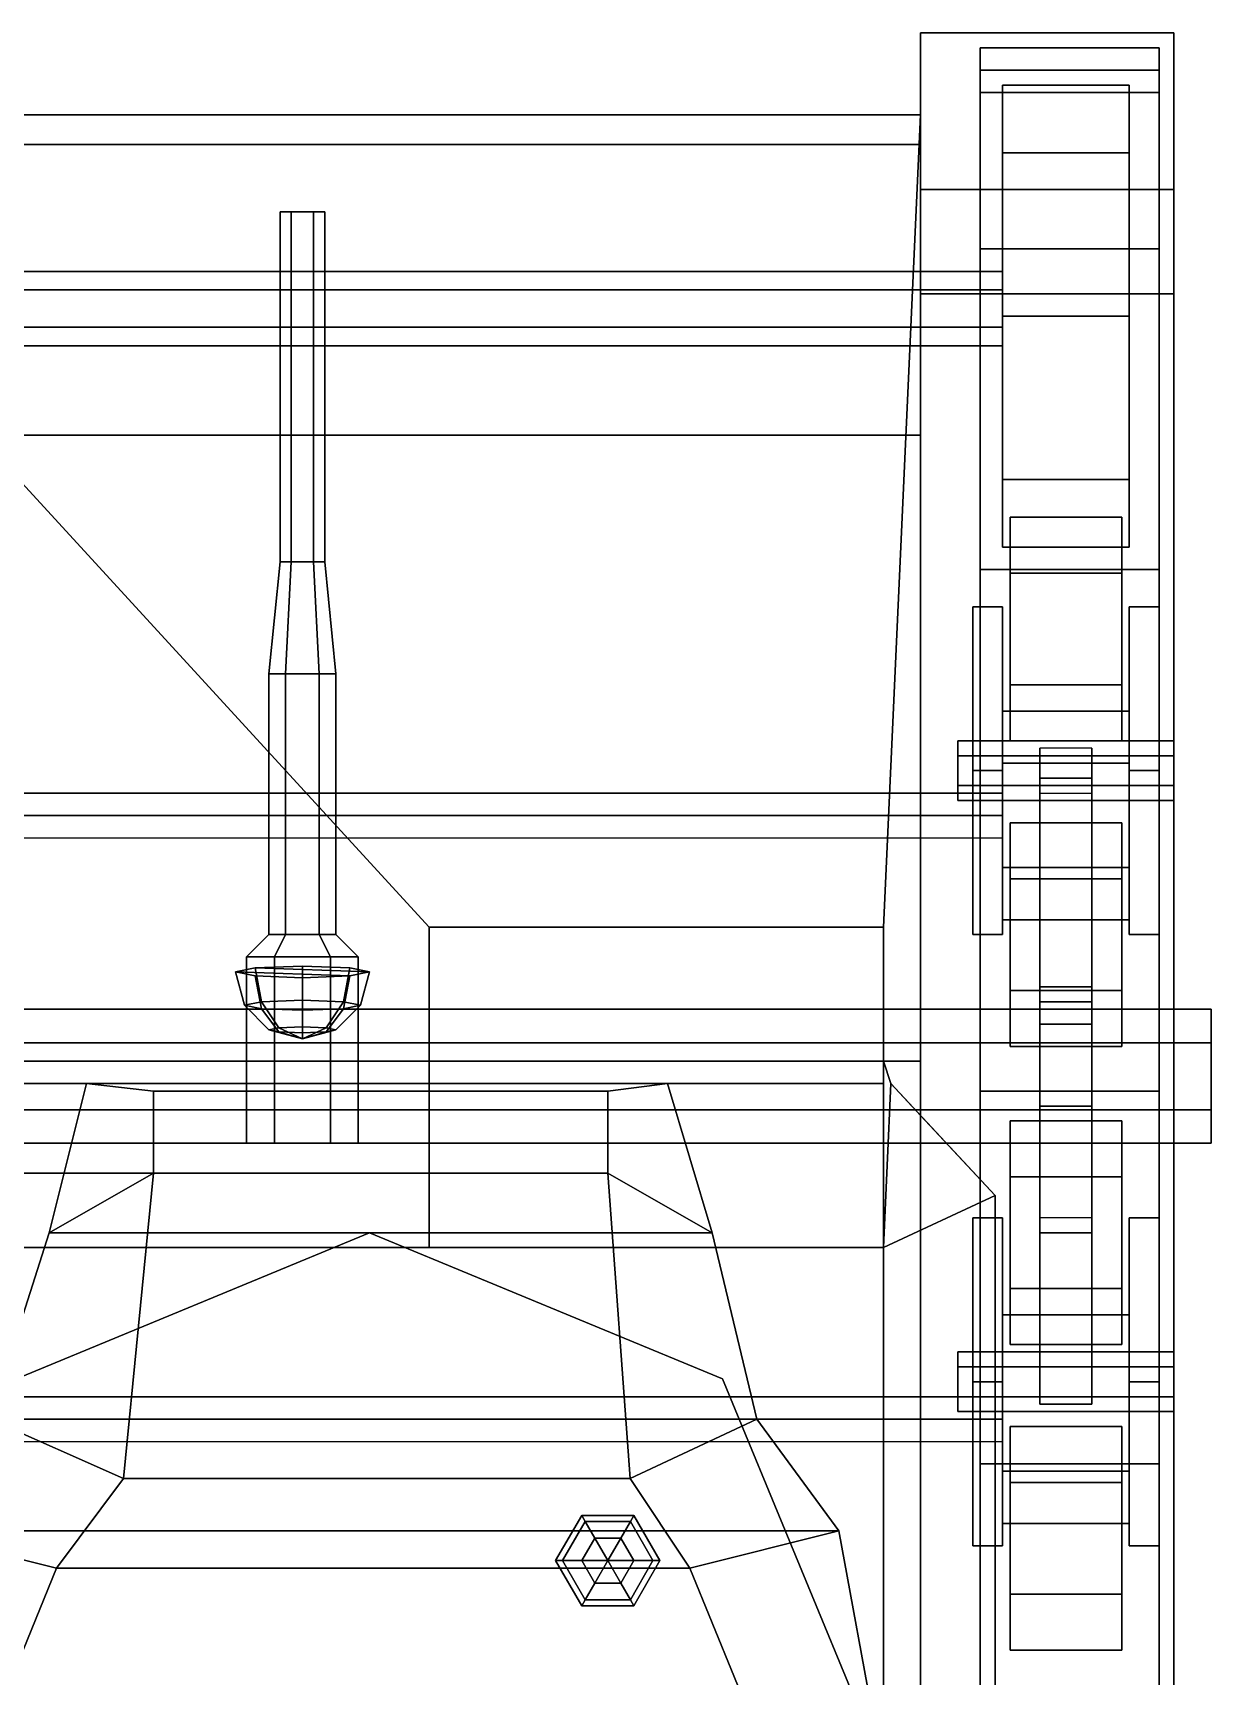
# Model space of a CAD drawing. Header units: millimetres. Extents: x -1.2 to 1.2, y -18 to 2.2.
# Drawn here: x -0.362 to 1.22, y 0.015 to 2.22 of the extents above; entities that cross this region are included whole.
import ezdxf

# ---------------------------------------------------------------- set-up
doc = ezdxf.new("R2010")
doc.units = ezdxf.units.MM
for name, color, linetype in [('balances', 4, 'Continuous'), ('barrel', 1, 'Continuous'), ('light', 2, 'Continuous'), ('mudguard', 5, 'Continuous'), ('tracks', 8, 'Continuous'), ('turret', 2, 'Continuous'), ('wheels', 2, 'Continuous')]:
    doc.layers.add(name, color=color, linetype=linetype)

msp = doc.modelspace()

# ---------------------------------------------------------------- linework, layer by layer
for points in [[(0.83, 2.11, 0.88), (0.83, 2.07, 0.76), (-0.83, 2.07, 0.76), (-0.83, 2.11, 0.88)], [(-0.83, 2.11, 0.88), (0.17, 1.02, 1.1031), (0.78, 1.02, 1.1031), (0.83, 2.11, 0.88)], [(-0.83, 0.84, 1.14), (0.17, 0.84, 1.14), (0.17, 1.02, 1.1031), (-0.83, 2.11, 0.88)], [(0.78, 0.84, 1.14), (0.83, 0.84, 1.14), (0.83, 2.11, 0.88), (0.78, 1.02, 1.1031)], [(0.83, 0.84, 1.14), (0.83, 0.84, 0.76), (0.83, 2.07, 0.76), (0.83, 2.11, 0.88)], [(0.83, 2.07, 0.76), (0.83, 1.68, 0.38), (-0.83, 1.68, 0.38), (-0.83, 2.07, 0.76)], [(0.83, -2.12, 0.76), (0.83, -1.99, 0.38), (0.83, 1.68, 0.38), (0.83, 2.07, 0.76)], [(0.83, 1.68, 0.38), (0.83, -1.99, 0.38), (-0.83, -1.99, 0.38), (-0.83, 1.68, 0.38)], [(0.17, 0.91, 1.14), (0.17, 1.02, 1.1031), (0.17, 0.84, 1.14)], [(0.78, 0.91, 1.14), (0.78, 1.02, 1.1031), (0.17, 1.02, 1.1031), (0.17, 0.91, 1.14)], [(0.78, 0.84, 1.14), (0.78, 0.84, 1.14), (0.78, 1.02, 1.1031), (0.78, 0.91, 1.14)], [(0.17, 0.84, 1.14), (0.78, 0.84, 1.14), (0.78, 0.91, 1.14), (0.17, 0.91, 1.14)], [(-0.83, 0.84, 1.14), (-0.79, 0.81, 1.14), (0.17, 0.81, 1.14), (0.17, 0.84, 1.14)], [(0.17, 0.81, 1.49), (0.17, 0.84, 1.14), (0.17, 0.81, 1.14), (0.17, 0.69, 1.49)], [(0.78, 0.81, 1.49), (0.78, 0.84, 1.14), (0.17, 0.84, 1.14), (0.17, 0.81, 1.49)], [(0.78, 0.59, 1.49), (0.79, 0.81, 1.14), (0.78, 0.84, 1.14), (0.78, 0.81, 1.49)], [(0.79, 0.81, 1.14), (0.83, 0.7671, 1.14), (0.83, 0.84, 1.14), (0.78, 0.84, 1.14)], [(0.83, -0.73, 1.14), (0.83, -0.73, 0.76), (0.83, 0.84, 0.76), (0.83, 0.84, 1.14)], [(-0.79, 0.81, 1.14), (-0.7, 0.69, 1.49), (0.17, 0.69, 1.49), (0.17, 0.81, 1.14)], [(0.17, 0.59, 1.49), (0.78, 0.59, 1.49), (0.78, 0.81, 1.49), (0.17, 0.81, 1.49)], [(0.78, 0.59, 1.49), (0.78, 0.59, 1.49), (0.93, 0.66, 1.14), (0.79, 0.81, 1.14)], [(0.93, 0.66, 1.14), (0.93, -0.44, 1.14), (0.83, -0.6483, 1.14), (0.83, 0.7671, 1.14)], [(-0.7, 0.69, 1.49), (-0.79, 0.59, 1.49), (0.17, 0.59, 1.49), (0.17, 0.69, 1.49)], [(0.78, 0.59, 1.49), (0.78, -0.44, 1.49), (0.93, -0.44, 1.14), (0.93, 0.66, 1.14)], [(-0.79, 0.59, 1.49), (-0.79, -0.44, 1.49), (0.78, -0.44, 1.49), (0.78, 0.59, 1.49)]]:
    msp.add_3dface(points)
at = {"layer": 'balances'}
for points in [[(0.9, 1.45, 0.15), (0.9, 1.23, 0.1), (0.9, 1.23, 0.25), (0.9, 1.45, 0.19)], [(0.9, 1.45, 0.19), (0.9, 1.23, 0.25), (0.94, 1.23, 0.25), (0.94, 1.45, 0.19)], [(0.94, 1.45, 0.15), (0.94, 1.23, 0.1), (0.9, 1.23, 0.1), (0.9, 1.45, 0.15)], [(0.94, 1.45, 0.19), (0.94, 1.45, 0.15), (0.9, 1.45, 0.15), (0.9, 1.45, 0.19)], [(0.94, 1.23, 0.25), (0.94, 1.23, 0.1), (0.94, 1.45, 0.15), (0.94, 1.45, 0.19)], [(1.15, 1.45, 0.19), (1.15, 1.45, 0.15), (1.11, 1.45, 0.15), (1.11, 1.45, 0.19)], [(1.11, 1.45, 0.15), (1.11, 1.23, 0.1), (1.11, 1.23, 0.25), (1.11, 1.45, 0.19)], [(1.15, 1.45, 0.15), (1.15, 1.23, 0.1), (1.11, 1.23, 0.1), (1.11, 1.45, 0.15)], [(1.11, 1.45, 0.19), (1.11, 1.23, 0.25), (1.15, 1.23, 0.25), (1.15, 1.45, 0.19)], [(1.15, 1.23, 0.25), (1.15, 1.23, 0.1), (1.15, 1.45, 0.15), (1.15, 1.45, 0.19)], [(1.17, 1.25, 0.2646), (1.17, 1.27, 0.23), (0.88, 1.27, 0.23), (0.88, 1.25, 0.2646)], [(1.17, 1.27, 0.23), (1.17, 1.25, 0.1954), (0.88, 1.25, 0.1954), (0.88, 1.27, 0.23)], [(0.88, 1.25, 0.1954), (0.88, 1.21, 0.1954), (0.88, 1.19, 0.23), (0.88, 1.27, 0.23)], [(0.88, 1.27, 0.23), (0.88, 1.19, 0.23), (0.88, 1.21, 0.2646), (0.88, 1.25, 0.2646)], [(1.06, 1.22, 0.39), (1.06, 1.26, 0.23), (0.99, 1.26, 0.23), (0.99, 1.22, 0.39)], [(0.99, 1.26, 0.23), (0.99, 1.2, 0.23), (0.99, 0.92, 0.39), (0.99, 1.22, 0.39)], [(1.06, 0.92, 0.39), (1.06, 1.2, 0.23), (1.06, 1.26, 0.23), (1.06, 1.22, 0.39)], [(1.17, 1.27, 0.23), (1.17, 1.19, 0.23), (1.17, 1.21, 0.1954), (1.17, 1.25, 0.1954)], [(1.17, 1.25, 0.2646), (1.17, 1.21, 0.2646), (1.17, 1.19, 0.23), (1.17, 1.27, 0.23)], [(1.17, 1.21, 0.2646), (1.17, 1.25, 0.2646), (0.88, 1.25, 0.2646), (0.88, 1.21, 0.2646)], [(1.17, 1.25, 0.1954), (1.17, 1.21, 0.1954), (0.88, 1.21, 0.1954), (0.88, 1.25, 0.1954)], [(0.9, 1.01, 0.2), (0.9, 1.23, 0.25), (0.9, 1.23, 0.1), (0.9, 1.01, 0.16)], [(0.94, 1.01, 0.2), (0.94, 1.23, 0.25), (0.9, 1.23, 0.25), (0.9, 1.01, 0.2)], [(0.9, 1.01, 0.16), (0.9, 1.23, 0.1), (0.94, 1.23, 0.1), (0.94, 1.01, 0.16)], [(0.94, 1.23, 0.1), (0.94, 1.23, 0.25), (0.94, 1.01, 0.2), (0.94, 1.01, 0.16)], [(1.06, 0.94, 0.58), (1.06, 1.22, 0.39), (0.99, 1.22, 0.39), (0.99, 0.94, 0.58)], [(0.99, 1.22, 0.39), (0.99, 0.61, 0.39), (0.99, 0.78, 0.59), (0.99, 0.94, 0.58)], [(1.06, 0.78, 0.59), (1.06, 0.61, 0.39), (1.06, 1.22, 0.39), (1.06, 0.94, 0.58)], [(1.11, 1.01, 0.2), (1.11, 1.23, 0.25), (1.11, 1.23, 0.1), (1.11, 1.01, 0.16)], [(1.15, 1.01, 0.2), (1.15, 1.23, 0.25), (1.11, 1.23, 0.25), (1.11, 1.01, 0.2)], [(1.11, 1.01, 0.16), (1.11, 1.23, 0.1), (1.15, 1.23, 0.1), (1.15, 1.01, 0.16)], [(1.15, 1.23, 0.1), (1.15, 1.23, 0.25), (1.15, 1.01, 0.2), (1.15, 1.01, 0.16)], [(1.17, 1.19, 0.23), (1.17, 1.21, 0.2646), (0.88, 1.21, 0.2646), (0.88, 1.19, 0.23)], [(1.17, 1.21, 0.1954), (1.17, 1.19, 0.23), (0.88, 1.19, 0.23), (0.88, 1.21, 0.1954)], [(0.99, 0.92, 0.39), (0.99, 1.2, 0.23), (1.06, 1.2, 0.23), (1.06, 0.92, 0.39)], [(0.94, 1.01, 0.16), (0.94, 1.01, 0.2), (0.9, 1.01, 0.2), (0.9, 1.01, 0.16)], [(1.15, 1.01, 0.16), (1.15, 1.01, 0.2), (1.11, 1.01, 0.2), (1.11, 1.01, 0.16)], [(0.99, 0.94, 0.58), (0.99, 0.78, 0.59), (1.06, 0.78, 0.59), (1.06, 0.94, 0.58)], [(1.22, 0.865, 0.5479), (1.22, 0.91, 0.47), (-1.22, 0.91, 0.47), (-1.22, 0.865, 0.5479)], [(1.22, 0.91, 0.47), (1.22, 0.865, 0.3921), (-1.22, 0.865, 0.3921), (-1.22, 0.91, 0.47)], [(1.06, 0.92, 0.39), (1.06, 0.61, 0.39), (0.99, 0.61, 0.39), (0.99, 0.92, 0.39)], [(1.22, 0.865, 0.3921), (1.22, 0.91, 0.47), (1.22, 0.73, 0.47), (1.22, 0.775, 0.3921)], [(1.22, 0.91, 0.47), (1.22, 0.865, 0.5479), (1.22, 0.775, 0.5479), (1.22, 0.73, 0.47)], [(1.06, 0.89, 0.39), (1.06, 0.89, 0.23), (0.99, 0.89, 0.23), (0.99, 0.89, 0.39)], [(0.99, 0.89, 0.23), (0.99, 0.38, 0.23), (0.99, 0.63, 0.39), (0.99, 0.89, 0.39)], [(1.06, 0.89, 0.23), (1.06, 0.38, 0.23), (0.99, 0.38, 0.23), (0.99, 0.89, 0.23)], [(1.06, 0.63, 0.39), (1.06, 0.38, 0.23), (1.06, 0.89, 0.23), (1.06, 0.89, 0.39)], [(1.22, 0.775, 0.5479), (1.22, 0.865, 0.5479), (-1.22, 0.865, 0.5479), (-1.22, 0.775, 0.5479)], [(1.22, 0.865, 0.3921), (1.22, 0.775, 0.3921), (-1.22, 0.775, 0.3921), (-1.22, 0.865, 0.3921)], [(1.22, 0.73, 0.47), (1.22, 0.775, 0.5479), (-1.22, 0.775, 0.5479), (-1.22, 0.73, 0.47)], [(1.22, 0.775, 0.3921), (1.22, 0.73, 0.47), (-1.22, 0.73, 0.47), (-1.22, 0.775, 0.3921)], [(0.99, 0.78, 0.59), (0.99, 0.61, 0.39), (1.06, 0.61, 0.39), (1.06, 0.78, 0.59)], [(0.9, 0.63, 0.19), (0.9, 0.41, 0.25), (0.94, 0.41, 0.25), (0.94, 0.63, 0.19)], [(0.9, 0.63, 0.15), (0.9, 0.41, 0.1), (0.9, 0.41, 0.25), (0.9, 0.63, 0.19)], [(0.94, 0.63, 0.19), (0.94, 0.63, 0.15), (0.9, 0.63, 0.15), (0.9, 0.63, 0.19)], [(0.94, 0.63, 0.15), (0.94, 0.41, 0.1), (0.9, 0.41, 0.1), (0.9, 0.63, 0.15)], [(0.94, 0.41, 0.25), (0.94, 0.41, 0.1), (0.94, 0.63, 0.15), (0.94, 0.63, 0.19)], [(0.99, 0.63, 0.39), (0.99, 0.38, 0.23), (1.06, 0.38, 0.23), (1.06, 0.63, 0.39)], [(1.11, 0.63, 0.15), (1.11, 0.41, 0.1), (1.11, 0.41, 0.25), (1.11, 0.63, 0.19)], [(1.11, 0.63, 0.19), (1.11, 0.41, 0.25), (1.15, 0.41, 0.25), (1.15, 0.63, 0.19)], [(1.15, 0.63, 0.15), (1.15, 0.41, 0.1), (1.11, 0.41, 0.1), (1.11, 0.63, 0.15)], [(1.15, 0.63, 0.19), (1.15, 0.63, 0.15), (1.11, 0.63, 0.15), (1.11, 0.63, 0.19)], [(1.15, 0.41, 0.25), (1.15, 0.41, 0.1), (1.15, 0.63, 0.15), (1.15, 0.63, 0.19)], [(1.17, 0.45, 0.23), (1.17, 0.43, 0.1954), (0.88, 0.43, 0.1954), (0.88, 0.45, 0.23)], [(1.17, 0.43, 0.2646), (1.17, 0.45, 0.23), (0.88, 0.45, 0.23), (0.88, 0.43, 0.2646)], [(0.88, 0.43, 0.1954), (0.88, 0.39, 0.1954), (0.88, 0.37, 0.23), (0.88, 0.45, 0.23)], [(0.88, 0.45, 0.23), (0.88, 0.37, 0.23), (0.88, 0.39, 0.2646), (0.88, 0.43, 0.2646)], [(1.17, 0.45, 0.23), (1.17, 0.37, 0.23), (1.17, 0.39, 0.1954), (1.17, 0.43, 0.1954)], [(1.17, 0.43, 0.2646), (1.17, 0.39, 0.2646), (1.17, 0.37, 0.23), (1.17, 0.45, 0.23)], [(1.17, 0.43, 0.1954), (1.17, 0.39, 0.1954), (0.88, 0.39, 0.1954), (0.88, 0.43, 0.1954)], [(1.17, 0.39, 0.2646), (1.17, 0.43, 0.2646), (0.88, 0.43, 0.2646), (0.88, 0.39, 0.2646)], [(0.94, 0.19, 0.2), (0.94, 0.41, 0.25), (0.9, 0.41, 0.25), (0.9, 0.19, 0.2)], [(0.9, 0.19, 0.2), (0.9, 0.41, 0.25), (0.9, 0.41, 0.1), (0.9, 0.19, 0.16)], [(0.9, 0.19, 0.16), (0.9, 0.41, 0.1), (0.94, 0.41, 0.1), (0.94, 0.19, 0.16)], [(0.94, 0.41, 0.1), (0.94, 0.41, 0.25), (0.94, 0.19, 0.2), (0.94, 0.19, 0.16)], [(1.11, 0.19, 0.2), (1.11, 0.41, 0.25), (1.11, 0.41, 0.1), (1.11, 0.19, 0.16)], [(1.15, 0.19, 0.2), (1.15, 0.41, 0.25), (1.11, 0.41, 0.25), (1.11, 0.19, 0.2)], [(1.11, 0.19, 0.16), (1.11, 0.41, 0.1), (1.15, 0.41, 0.1), (1.15, 0.19, 0.16)], [(1.15, 0.41, 0.1), (1.15, 0.41, 0.25), (1.15, 0.19, 0.2), (1.15, 0.19, 0.16)], [(1.17, 0.39, 0.1954), (1.17, 0.37, 0.23), (0.88, 0.37, 0.23), (0.88, 0.39, 0.1954)], [(1.17, 0.37, 0.23), (1.17, 0.39, 0.2646), (0.88, 0.39, 0.2646), (0.88, 0.37, 0.23)], [(0.94, 0.19, 0.16), (0.94, 0.19, 0.2), (0.9, 0.19, 0.2), (0.9, 0.19, 0.16)], [(1.15, 0.19, 0.16), (1.15, 0.19, 0.2), (1.11, 0.19, 0.2), (1.11, 0.19, 0.16)]]:
    msp.add_3dface(points, dxfattribs=at)
at = {"layer": 'barrel'}
for points in [[(-0.03, 1.51, 1.85), (-0.015, 1.51, 1.876), (-0.015, 1.98, 1.876), (-0.03, 1.98, 1.85)], [(-0.015, 1.51, 1.824), (-0.03, 1.51, 1.85), (-0.03, 1.98, 1.85), (-0.015, 1.98, 1.824)], [(-0.015, 1.98, 1.876), (0.015, 1.98, 1.876), (0.03, 1.98, 1.85), (-0.03, 1.98, 1.85)], [(-0.03, 1.98, 1.85), (0.03, 1.98, 1.85), (0.015, 1.98, 1.824), (-0.015, 1.98, 1.824)], [(-0.015, 1.51, 1.876), (0.015, 1.51, 1.876), (0.015, 1.98, 1.876), (-0.015, 1.98, 1.876)], [(0.015, 1.51, 1.824), (-0.015, 1.51, 1.824), (-0.015, 1.98, 1.824), (0.015, 1.98, 1.824)], [(0.015, 1.51, 1.876), (0.03, 1.51, 1.85), (0.03, 1.98, 1.85), (0.015, 1.98, 1.876)], [(0.03, 1.51, 1.85), (0.015, 1.51, 1.824), (0.015, 1.98, 1.824), (0.03, 1.98, 1.85)], [(-0.045, 1.36, 1.85), (-0.0225, 1.36, 1.889), (-0.015, 1.51, 1.876), (-0.03, 1.51, 1.85)], [(-0.0225, 1.36, 1.811), (-0.045, 1.36, 1.85), (-0.03, 1.51, 1.85), (-0.015, 1.51, 1.824)], [(-0.0225, 1.36, 1.889), (0.0225, 1.36, 1.889), (0.015, 1.51, 1.876), (-0.015, 1.51, 1.876)], [(0.0225, 1.36, 1.811), (-0.0225, 1.36, 1.811), (-0.015, 1.51, 1.824), (0.015, 1.51, 1.824)], [(0.0225, 1.36, 1.889), (0.045, 1.36, 1.85), (0.03, 1.51, 1.85), (0.015, 1.51, 1.876)], [(0.045, 1.36, 1.85), (0.0225, 1.36, 1.811), (0.015, 1.51, 1.824), (0.03, 1.51, 1.85)], [(-0.045, 1.01, 1.85), (-0.0225, 1.01, 1.889), (-0.0225, 1.36, 1.889), (-0.045, 1.36, 1.85)], [(-0.0225, 1.01, 1.811), (-0.045, 1.01, 1.85), (-0.045, 1.36, 1.85), (-0.0225, 1.36, 1.811)], [(-0.0225, 1.01, 1.889), (0.0225, 1.01, 1.889), (0.0225, 1.36, 1.889), (-0.0225, 1.36, 1.889)], [(0.0225, 1.01, 1.811), (-0.0225, 1.01, 1.811), (-0.0225, 1.36, 1.811), (0.0225, 1.36, 1.811)], [(0.0225, 1.01, 1.889), (0.045, 1.01, 1.85), (0.045, 1.36, 1.85), (0.0225, 1.36, 1.889)], [(0.045, 1.01, 1.85), (0.0225, 1.01, 1.811), (0.0225, 1.36, 1.811), (0.045, 1.36, 1.85)], [(-0.075, 0.98, 1.85), (-0.0375, 0.98, 1.915), (-0.0225, 1.01, 1.889), (-0.045, 1.01, 1.85)], [(-0.0375, 0.98, 1.785), (-0.075, 0.98, 1.85), (-0.045, 1.01, 1.85), (-0.0225, 1.01, 1.811)], [(-0.0375, 0.98, 1.915), (0.0375, 0.98, 1.915), (0.0225, 1.01, 1.889), (-0.0225, 1.01, 1.889)], [(0.0375, 0.98, 1.785), (-0.0375, 0.98, 1.785), (-0.0225, 1.01, 1.811), (0.0225, 1.01, 1.811)], [(0.0375, 0.98, 1.915), (0.075, 0.98, 1.85), (0.045, 1.01, 1.85), (0.0225, 1.01, 1.889)], [(0.075, 0.98, 1.85), (0.0375, 0.98, 1.785), (0.0225, 1.01, 1.811), (0.045, 1.01, 1.85)], [(-0.075, 0.73, 1.85), (-0.0375, 0.73, 1.915), (-0.0375, 0.98, 1.915), (-0.075, 0.98, 1.85)], [(-0.0375, 0.73, 1.785), (-0.075, 0.73, 1.85), (-0.075, 0.98, 1.85), (-0.0375, 0.98, 1.785)], [(-0.0375, 0.73, 1.915), (0.0375, 0.73, 1.915), (0.0375, 0.98, 1.915), (-0.0375, 0.98, 1.915)], [(0.0375, 0.73, 1.785), (-0.0375, 0.73, 1.785), (-0.0375, 0.98, 1.785), (0.0375, 0.98, 1.785)], [(0.0375, 0.73, 1.915), (0.075, 0.73, 1.85), (0.075, 0.98, 1.85), (0.0375, 0.98, 1.915)], [(0.075, 0.73, 1.85), (0.0375, 0.73, 1.785), (0.0375, 0.98, 1.785), (0.075, 0.98, 1.85)]]:
    msp.add_3dface(points, dxfattribs=at)
at = {"layer": 'light'}
for points in [[(-0.0779, 0.9152, 1.2061), (-0.09, 0.96, 1.21), (-0.0636, 0.9655, 1.1466), (-0.0551, 0.92, 1.1512)], [(-0.0636, 0.9655, 1.1466), (-0.09, 0.96, 1.21), (0.0636, 0.9545, 1.2734), (0.09, 0.96, 1.21)], [(-0.0551, 0.9104, 1.261), (-0.0636, 0.9545, 1.2734), (-0.09, 0.96, 1.21), (-0.0779, 0.9152, 1.2061)], [(-0.09, 0.96, 1.21), (-0.0636, 0.9545, 1.2734), (0, 0.9522, 1.2997), (0.0636, 0.9545, 1.2734)], [(-0.0551, 0.92, 1.1512), (-0.0636, 0.9655, 1.1466), (0, 0.9678, 1.1203), (0, 0.922, 1.1284)], [(0, 0.9678, 1.1203), (-0.0636, 0.9655, 1.1466), (0.09, 0.96, 1.21), (0.0636, 0.9655, 1.1466)], [(0, 0.9084, 1.2837), (0, 0.9522, 1.2997), (-0.0636, 0.9545, 1.2734), (-0.0551, 0.9104, 1.261)], [(0, 0.922, 1.1284), (0, 0.9678, 1.1203), (0.0636, 0.9655, 1.1466), (0.0551, 0.92, 1.1512)], [(0.0551, 0.9104, 1.261), (0.0636, 0.9545, 1.2734), (0, 0.9522, 1.2997), (0, 0.9084, 1.2837)], [(0.0551, 0.92, 1.1512), (0.0636, 0.9655, 1.1466), (0.09, 0.96, 1.21), (0.0779, 0.9152, 1.2061)], [(0.0779, 0.9152, 1.2061), (0.09, 0.96, 1.21), (0.0636, 0.9545, 1.2734), (0.0551, 0.9104, 1.261)], [(-0.045, 0.8824, 1.2032), (-0.0779, 0.9152, 1.2061), (-0.0551, 0.92, 1.1512), (-0.0318, 0.8851, 1.1715)], [(-0.0318, 0.8796, 1.2349), (-0.0551, 0.9104, 1.261), (-0.0779, 0.9152, 1.2061), (-0.045, 0.8824, 1.2032)], [(-0.0318, 0.8851, 1.1715), (-0.0551, 0.92, 1.1512), (0, 0.922, 1.1284), (0, 0.8863, 1.1584)], [(0, 0.8784, 1.248), (0, 0.9084, 1.2837), (-0.0551, 0.9104, 1.261), (-0.0318, 0.8796, 1.2349)], [(0, 0.8863, 1.1584), (0, 0.922, 1.1284), (0.0551, 0.92, 1.1512), (0.0318, 0.8851, 1.1715)], [(0.0318, 0.8796, 1.2349), (0.0551, 0.9104, 1.261), (0, 0.9084, 1.2837), (0, 0.8784, 1.248)], [(0.0318, 0.8851, 1.1715), (0.0551, 0.92, 1.1512), (0.0779, 0.9152, 1.2061), (0.045, 0.8824, 1.2032)], [(0.045, 0.8824, 1.2032), (0.0779, 0.9152, 1.2061), (0.0551, 0.9104, 1.261), (0.0318, 0.8796, 1.2349)], [(0, 0.8703, 1.2022), (-0.045, 0.8824, 1.2032), (-0.0318, 0.8851, 1.1715), (0, 0.8703, 1.2022)], [(0, 0.8703, 1.2022), (-0.0318, 0.8796, 1.2349), (-0.045, 0.8824, 1.2032), (0, 0.8703, 1.2022)], [(0, 0.8703, 1.2022), (-0.0318, 0.8851, 1.1715), (0, 0.8863, 1.1584), (0, 0.8703, 1.2022)], [(0, 0.8703, 1.2022), (0, 0.8863, 1.1584), (0.0318, 0.8851, 1.1715), (0, 0.8703, 1.2022)], [(0, 0.8703, 1.2022), (0.0318, 0.8851, 1.1715), (0.045, 0.8824, 1.2032), (0, 0.8703, 1.2022)], [(0, 0.8703, 1.2022), (0.045, 0.8824, 1.2032), (0.0318, 0.8796, 1.2349), (0, 0.8703, 1.2022)], [(0, 0.8703, 1.2022), (0, 0.8784, 1.248), (-0.0318, 0.8796, 1.2349), (0, 0.8703, 1.2022)], [(0, 0.8703, 1.2022), (0.0318, 0.8796, 1.2349), (0, 0.8784, 1.248), (0, 0.8703, 1.2022)]]:
    msp.add_3dface(points, dxfattribs=at)
at = {"layer": 'mudguard'}
for points in [[(0.83, 2.22, 1.04), (0.83, 2.01, 1.2), (1.17, 2.01, 1.2), (1.17, 2.22, 1.04)], [(1.17, 2.22, 1.04), (1.17, 2.01, 1.2), (0.83, 2.01, 1.2), (0.83, 2.22, 1.04)], [(0.83, 2.22, 1.04), (0.83, 2.01, 1.2), (0.83, 0.8728, 1.1333), (0.83, 2.11, 0.88)], [(0.83, 2.11, 0.88), (0.83, 0.8728, 1.1333), (0.83, 2.01, 1.2), (0.83, 2.22, 1.04)], [(0.83, 2.01, 1.2), (0.83, 1.87, 1.21), (1.17, 1.87, 1.21), (1.17, 2.01, 1.2)], [(1.17, 2.01, 1.2), (1.17, 1.87, 1.21), (0.83, 1.87, 1.21), (0.83, 2.01, 1.2)], [(0.83, 2.01, 1.2), (0.83, 0.8728, 1.1333), (0.83, 1.87, 1.21), (0.83, 2.01, 1.2)], [(0.83, 2.01, 1.2), (0.83, 1.87, 1.21), (0.83, 0.8728, 1.1333), (0.83, 2.01, 1.2)], [(1.17, 1.87, 1.21), (1.17, -2.16, 0.9), (0.83, -2.16, 0.9), (0.83, 1.87, 1.21)], [(0.83, 1.87, 1.21), (0.83, -2.16, 0.9), (1.17, -2.16, 0.9), (1.17, 1.87, 1.21)]]:
    msp.add_3dface(points, dxfattribs=at)
at = {"layer": 'tracks'}
for points in [[(1.15, 2.2, 0.78), (1.15, 2.17, 0.62), (0.91, 2.17, 0.62), (0.91, 2.2, 0.78)], [(0.91, 2.2, 0.78), (0.91, 2.17, 0.62), (1.15, 2.17, 0.62), (1.15, 2.2, 0.78)], [(0.91, 2.14, 0.97), (0.91, 2.2, 0.78), (1.15, 2.2, 0.78), (1.15, 2.14, 0.97)], [(1.15, 2.14, 0.97), (1.15, 2.2, 0.78), (0.91, 2.2, 0.78), (0.91, 2.14, 0.97)], [(0.91, 2.17, 0.62), (0.91, 1.5, -0.03), (1.15, 1.5, -0.03), (1.15, 2.17, 0.62)], [(1.15, 2.17, 0.62), (1.15, 1.5, -0.03), (0.91, 1.5, -0.03), (0.91, 2.17, 0.62)], [(0.91, 1.93, 1.12), (0.91, 2.14, 0.97), (1.15, 2.14, 0.97), (1.15, 1.93, 1.12)], [(1.15, 1.93, 1.12), (1.15, 2.14, 0.97), (0.91, 2.14, 0.97), (0.91, 1.93, 1.12)], [(0.91, 0.8, 1), (0.91, 1.93, 1.12), (1.15, 1.93, 1.12), (1.15, 0.8, 1)], [(1.15, 0.8, 1), (1.15, 1.93, 1.12), (0.91, 1.93, 1.12), (0.91, 0.8, 1)], [(0.91, 1.5, -0.03), (0.91, -1.4, -0.03), (1.15, -1.4, -0.03), (1.15, 1.5, -0.03)], [(1.15, 1.5, -0.03), (1.15, -1.4, -0.03), (0.91, -1.4, -0.03), (0.91, 1.5, -0.03)], [(0.91, 0.3, 0.96), (0.91, 0.8, 1), (1.15, 0.8, 1), (1.15, 0.3, 0.96)], [(1.15, 0.3, 0.96), (1.15, 0.8, 1), (0.91, 0.8, 1), (0.91, 0.3, 0.96)], [(1.15, -0.41, 0.91), (1.15, 0.3, 0.96), (0.91, 0.3, 0.96), (0.91, -0.41, 0.91)], [(0.91, -0.41, 0.91), (0.91, 0.3, 0.96), (1.15, 0.3, 0.96), (1.15, -0.41, 0.91)]]:
    msp.add_3dface(points, dxfattribs=at)
at = {"layer": 'turret'}
for points in [[(-0.2, 0.69, 1.97), (-0.2, 0.8, 1.9), (-0.29, 0.81, 1.72), (-0.34, 0.61, 1.57)], [(-0.34, 0.61, 1.57), (-0.29, 0.81, 1.72), (0.49, 0.81, 1.72), (0.55, 0.61, 1.57)], [(0.49, 0.81, 1.72), (-0.29, 0.81, 1.72), (-0.2, 0.8, 1.9), (0.41, 0.8, 1.9)], [(0.41, 0.8, 1.9), (-0.2, 0.8, 1.9), (-0.2, 0.69, 1.97), (0.41, 0.69, 1.97)], [(0.55, 0.61, 1.57), (0.49, 0.81, 1.72), (0.41, 0.8, 1.9), (0.41, 0.69, 1.97)], [(-0.24, 0.28, 2.12), (-0.2, 0.69, 1.97), (-0.34, 0.61, 1.57), (-0.42, 0.36, 1.57)], [(0.41, 0.69, 1.97), (-0.2, 0.69, 1.97), (-0.24, 0.28, 2.12), (0.44, 0.28, 2.12)], [(0.61, 0.36, 1.57), (0.55, 0.61, 1.57), (0.41, 0.69, 1.97), (0.44, 0.28, 2.12)], [(-0.42, 0.36, 1.57), (-0.34, 0.61, 1.57), (0.55, 0.61, 1.57), (0.61, 0.36, 1.57)], [(0.09, 0.61, 1.49), (-0.3838, 0.4138, 1.49), (-0.3838, 0.4138, 1.57), (0.09, 0.61, 1.57)], [(0.5638, 0.4138, 1.49), (0.09, 0.61, 1.49), (0.09, 0.61, 1.57), (0.5638, 0.4138, 1.57)], [(0.76, -0.06, 1.49), (0.5638, 0.4138, 1.49), (0.5638, 0.4138, 1.57), (0.76, -0.06, 1.57)], [(-0.53, 0.21, 1.57), (-0.42, 0.36, 1.57), (0.61, 0.36, 1.57), (0.72, 0.21, 1.57)], [(-0.33, 0.16, 2.12), (-0.24, 0.28, 2.12), (-0.42, 0.36, 1.57), (-0.53, 0.21, 1.57)], [(0.72, 0.21, 1.57), (0.61, 0.36, 1.57), (0.44, 0.28, 2.12), (0.52, 0.16, 2.12)], [(0.44, 0.28, 2.12), (-0.24, 0.28, 2.12), (-0.33, 0.16, 2.12), (0.52, 0.16, 2.12)], [(0.375, 0.2306, 2.12), (0.34, 0.17, 2.12), (0.34, 0.17, 2.22), (0.375, 0.2306, 2.22)], [(0.3797, 0.2225, 2.255), (0.375, 0.2306, 2.22), (0.34, 0.17, 2.22), (0.3494, 0.17, 2.255)], [(0.3925, 0.2003, 2.2806), (0.3797, 0.2225, 2.255), (0.3494, 0.17, 2.255), (0.375, 0.17, 2.2806)], [(0.445, 0.2306, 2.12), (0.375, 0.2306, 2.12), (0.375, 0.2306, 2.22), (0.445, 0.2306, 2.22)], [(0.4403, 0.2225, 2.255), (0.445, 0.2306, 2.22), (0.375, 0.2306, 2.22), (0.3797, 0.2225, 2.255)], [(0.4275, 0.2003, 2.2806), (0.4403, 0.2225, 2.255), (0.3797, 0.2225, 2.255), (0.3925, 0.2003, 2.2806)], [(0.445, 0.17, 2.2806), (0.4706, 0.17, 2.255), (0.4403, 0.2225, 2.255), (0.4275, 0.2003, 2.2806)], [(0.4706, 0.17, 2.255), (0.48, 0.17, 2.22), (0.445, 0.2306, 2.22), (0.4403, 0.2225, 2.255)], [(0.48, 0.17, 2.12), (0.445, 0.2306, 2.12), (0.445, 0.2306, 2.22), (0.48, 0.17, 2.22)], [(-0.59, -0.06, 1.57), (-0.53, 0.21, 1.57), (0.72, 0.21, 1.57), (0.77, -0.06, 1.57)], [(-0.42, -0.06, 2.11), (-0.33, 0.16, 2.12), (-0.53, 0.21, 1.57), (-0.59, -0.06, 1.57)], [(0.41, 0.17, 2.29), (0.3925, 0.2003, 2.2806), (0.375, 0.17, 2.2806), (0.41, 0.17, 2.29)], [(0.41, 0.17, 2.29), (0.4275, 0.2003, 2.2806), (0.3925, 0.2003, 2.2806), (0.41, 0.17, 2.29)], [(0.41, 0.17, 2.29), (0.445, 0.17, 2.2806), (0.4275, 0.2003, 2.2806), (0.41, 0.17, 2.29)], [(0.77, -0.06, 1.57), (0.72, 0.21, 1.57), (0.52, 0.16, 2.12), (0.61, -0.06, 2.11)], [(0.52, 0.16, 2.12), (-0.33, 0.16, 2.12), (-0.42, -0.06, 2.11), (0.61, -0.06, 2.11)], [(0.34, 0.17, 2.12), (0.375, 0.1094, 2.11), (0.375, 0.1094, 2.22), (0.34, 0.17, 2.22)], [(0.3494, 0.17, 2.255), (0.34, 0.17, 2.22), (0.375, 0.1094, 2.22), (0.3797, 0.1175, 2.255)], [(0.375, 0.17, 2.2806), (0.3494, 0.17, 2.255), (0.3797, 0.1175, 2.255), (0.3925, 0.1397, 2.2806)], [(0.41, 0.17, 2.29), (0.375, 0.17, 2.2806), (0.3925, 0.1397, 2.2806), (0.41, 0.17, 2.29)], [(0.41, 0.17, 2.29), (0.3925, 0.1397, 2.2806), (0.4275, 0.1397, 2.2806), (0.41, 0.17, 2.29)], [(0.41, 0.17, 2.29), (0.4275, 0.1397, 2.2806), (0.445, 0.17, 2.2806), (0.41, 0.17, 2.29)], [(0.4275, 0.1397, 2.2806), (0.4403, 0.1175, 2.255), (0.4706, 0.17, 2.255), (0.445, 0.17, 2.2806)], [(0.4403, 0.1175, 2.255), (0.445, 0.1094, 2.22), (0.48, 0.17, 2.22), (0.4706, 0.17, 2.255)], [(0.445, 0.1094, 2.11), (0.48, 0.17, 2.12), (0.48, 0.17, 2.22), (0.445, 0.1094, 2.22)], [(0.3925, 0.1397, 2.2806), (0.3797, 0.1175, 2.255), (0.4403, 0.1175, 2.255), (0.4275, 0.1397, 2.2806)], [(0.3797, 0.1175, 2.255), (0.375, 0.1094, 2.22), (0.445, 0.1094, 2.22), (0.4403, 0.1175, 2.255)], [(0.375, 0.1094, 2.11), (0.445, 0.1094, 2.11), (0.445, 0.1094, 2.22), (0.375, 0.1094, 2.22)]]:
    msp.add_3dface(points, dxfattribs=at)
at = {"layer": 'wheels'}
for points in [[(0.94, 2.0592, 0.5608), (0.94, 1.84, 0.47), (0.94, 1.6208, 0.5608), (0.94, 2.15, 0.78)], [(1.11, 2.15, 0.78), (1.11, 2.0592, 0.5608), (0.94, 2.0592, 0.5608), (0.94, 2.15, 0.78)], [(0.94, 2.15, 0.78), (0.94, 1.6208, 0.5608), (0.94, 1.53, 0.78), (0.94, 2.0592, 0.9992)], [(1.11, 2.0592, 0.9992), (1.11, 2.15, 0.78), (0.94, 2.15, 0.78), (0.94, 2.0592, 0.9992)], [(1.11, 1.84, 0.47), (1.11, 2.0592, 0.5608), (1.11, 2.15, 0.78), (1.11, 1.6208, 0.5608)], [(1.11, 1.6208, 0.5608), (1.11, 2.15, 0.78), (1.11, 2.0592, 0.9992), (1.11, 1.53, 0.78)], [(1.11, 1.84, 1.09), (1.11, 2.0592, 0.9992), (0.94, 2.0592, 0.9992), (0.94, 1.84, 1.09)], [(0.94, 2.0592, 0.9992), (0.94, 1.53, 0.78), (0.94, 1.6208, 0.9992), (0.94, 1.84, 1.09)], [(1.11, 2.0592, 0.5608), (1.11, 1.84, 0.47), (0.94, 1.84, 0.47), (0.94, 2.0592, 0.5608)], [(1.11, 1.53, 0.78), (1.11, 2.0592, 0.9992), (1.11, 1.84, 1.09), (1.11, 1.6208, 0.9992)], [(0.94, 1.875, 0.8233), (0.94, 1.9, 0.78), (-0.94, 1.9, 0.78), (-0.94, 1.875, 0.8233)], [(0.94, 1.9, 0.78), (0.94, 1.875, 0.7367), (-0.94, 1.875, 0.7367), (-0.94, 1.9, 0.78)], [(0.94, 1.825, 0.8233), (0.94, 1.875, 0.8233), (-0.94, 1.875, 0.8233), (-0.94, 1.825, 0.8233)], [(0.94, 1.875, 0.7367), (0.94, 1.825, 0.7367), (-0.94, 1.825, 0.7367), (-0.94, 1.875, 0.7367)], [(1.11, 1.6208, 0.9992), (1.11, 1.84, 1.09), (0.94, 1.84, 1.09), (0.94, 1.6208, 0.9992)], [(1.11, 1.84, 0.47), (1.11, 1.6208, 0.5608), (0.94, 1.6208, 0.5608), (0.94, 1.84, 0.47)], [(0.94, 1.8, 0.78), (0.94, 1.825, 0.8233), (-0.94, 1.825, 0.8233), (-0.94, 1.8, 0.78)], [(0.94, 1.825, 0.7367), (0.94, 1.8, 0.78), (-0.94, 1.8, 0.78), (-0.94, 1.825, 0.7367)], [(1.11, 1.6208, 0.5608), (1.11, 1.53, 0.78), (0.94, 1.53, 0.78), (0.94, 1.6208, 0.5608)], [(1.11, 1.53, 0.78), (1.11, 1.6208, 0.9992), (0.94, 1.6208, 0.9992), (0.94, 1.53, 0.78)], [(1.1, 1.495, 0.3099), (1.1, 1.57, 0.18), (0.95, 1.57, 0.18), (0.95, 1.495, 0.3099)], [(0.95, 1.345, 0.3099), (0.95, 1.495, 0.3099), (0.95, 1.57, 0.18), (0.95, 1.27, 0.18)], [(1.1, 1.57, 0.18), (1.1, 1.495, 0.0501), (0.95, 1.495, 0.0501), (0.95, 1.57, 0.18)], [(0.95, 1.27, 0.18), (0.95, 1.57, 0.18), (0.95, 1.495, 0.0501), (0.95, 1.345, 0.0501)], [(1.1, 1.27, 0.18), (1.1, 1.57, 0.18), (1.1, 1.495, 0.3099), (1.1, 1.345, 0.3099)], [(1.1, 1.345, 0.0501), (1.1, 1.495, 0.0501), (1.1, 1.57, 0.18), (1.1, 1.27, 0.18)], [(1.1, 1.495, 0.0501), (1.1, 1.345, 0.0501), (0.95, 1.345, 0.0501), (0.95, 1.495, 0.0501)], [(1.1, 1.345, 0.3099), (1.1, 1.495, 0.3099), (0.95, 1.495, 0.3099), (0.95, 1.345, 0.3099)], [(1.1, 1.27, 0.18), (1.1, 1.345, 0.3099), (0.95, 1.345, 0.3099), (0.95, 1.27, 0.18)], [(1.1, 1.345, 0.0501), (1.1, 1.27, 0.18), (0.95, 1.27, 0.18), (0.95, 1.345, 0.0501)], [(1.11, 1.24, 1.0212), (1.11, 1.31, 0.9), (0.94, 1.31, 0.9), (0.94, 1.24, 1.0212)], [(1.11, 1.31, 0.9), (1.11, 1.24, 0.7788), (0.94, 1.24, 0.7788), (0.94, 1.31, 0.9)], [(0.94, 1.1, 1.0212), (0.94, 1.24, 1.0212), (0.94, 1.31, 0.9), (0.94, 1.03, 0.9)], [(0.94, 1.03, 0.9), (0.94, 1.31, 0.9), (0.94, 1.24, 0.7788), (0.94, 1.1, 0.7788)], [(1.11, 1.03, 0.9), (1.11, 1.31, 0.9), (1.11, 1.24, 1.0212), (1.11, 1.1, 1.0212)], [(1.11, 1.1, 0.7788), (1.11, 1.24, 0.7788), (1.11, 1.31, 0.9), (1.11, 1.03, 0.9)], [(1.11, 1.1, 1.0212), (1.11, 1.24, 1.0212), (0.94, 1.24, 1.0212), (0.94, 1.1, 1.0212)], [(1.11, 1.24, 0.7788), (1.11, 1.1, 0.7788), (0.94, 1.1, 0.7788), (0.94, 1.24, 0.7788)], [(0.95, 0.935, 0.3099), (0.95, 1.085, 0.3099), (0.95, 1.16, 0.18), (0.95, 0.86, 0.18)], [(1.1, 1.085, 0.3099), (1.1, 1.16, 0.18), (0.95, 1.16, 0.18), (0.95, 1.085, 0.3099)], [(0.95, 0.86, 0.18), (0.95, 1.16, 0.18), (0.95, 1.085, 0.0501), (0.95, 0.935, 0.0501)], [(1.1, 1.16, 0.18), (1.1, 1.085, 0.0501), (0.95, 1.085, 0.0501), (0.95, 1.16, 0.18)], [(1.1, 0.86, 0.18), (1.1, 1.16, 0.18), (1.1, 1.085, 0.3099), (1.1, 0.935, 0.3099)], [(1.1, 0.935, 0.0501), (1.1, 1.085, 0.0501), (1.1, 1.16, 0.18), (1.1, 0.86, 0.18)], [(1.11, 1.03, 0.9), (1.11, 1.1, 1.0212), (0.94, 1.1, 1.0212), (0.94, 1.03, 0.9)], [(1.11, 1.1, 0.7788), (1.11, 1.03, 0.9), (0.94, 1.03, 0.9), (0.94, 1.1, 0.7788)], [(1.1, 1.085, 0.0501), (1.1, 0.935, 0.0501), (0.95, 0.935, 0.0501), (0.95, 1.085, 0.0501)], [(1.1, 0.935, 0.3099), (1.1, 1.085, 0.3099), (0.95, 1.085, 0.3099), (0.95, 0.935, 0.3099)], [(1.1, 0.86, 0.18), (1.1, 0.935, 0.3099), (0.95, 0.935, 0.3099), (0.95, 0.86, 0.18)], [(1.1, 0.935, 0.0501), (1.1, 0.86, 0.18), (0.95, 0.86, 0.18), (0.95, 0.935, 0.0501)], [(1.1, 0.685, 0.3099), (1.1, 0.76, 0.18), (0.95, 0.76, 0.18), (0.95, 0.685, 0.3099)], [(0.95, 0.535, 0.3099), (0.95, 0.685, 0.3099), (0.95, 0.76, 0.18), (0.95, 0.46, 0.18)], [(1.1, 0.76, 0.18), (1.1, 0.685, 0.0501), (0.95, 0.685, 0.0501), (0.95, 0.76, 0.18)], [(0.95, 0.46, 0.18), (0.95, 0.76, 0.18), (0.95, 0.685, 0.0501), (0.95, 0.535, 0.0501)], [(1.1, 0.46, 0.18), (1.1, 0.76, 0.18), (1.1, 0.685, 0.3099), (1.1, 0.535, 0.3099)], [(1.1, 0.535, 0.0501), (1.1, 0.685, 0.0501), (1.1, 0.76, 0.18), (1.1, 0.46, 0.18)], [(1.1, 0.685, 0.0501), (1.1, 0.535, 0.0501), (0.95, 0.535, 0.0501), (0.95, 0.685, 0.0501)], [(1.1, 0.535, 0.3099), (1.1, 0.685, 0.3099), (0.95, 0.685, 0.3099), (0.95, 0.535, 0.3099)], [(1.1, 0.46, 0.18), (1.1, 0.535, 0.3099), (0.95, 0.535, 0.3099), (0.95, 0.46, 0.18)], [(1.1, 0.535, 0.0501), (1.1, 0.46, 0.18), (0.95, 0.46, 0.18), (0.95, 0.535, 0.0501)], [(1.11, 0.43, 0.9412), (1.11, 0.5, 0.82), (0.94, 0.5, 0.82), (0.94, 0.43, 0.9412)], [(0.94, 0.29, 0.9412), (0.94, 0.43, 0.9412), (0.94, 0.5, 0.82), (0.94, 0.22, 0.82)], [(1.11, 0.5, 0.82), (1.11, 0.43, 0.6988), (0.94, 0.43, 0.6988), (0.94, 0.5, 0.82)], [(0.94, 0.22, 0.82), (0.94, 0.5, 0.82), (0.94, 0.43, 0.6988), (0.94, 0.29, 0.6988)], [(1.11, 0.22, 0.82), (1.11, 0.5, 0.82), (1.11, 0.43, 0.9412), (1.11, 0.29, 0.9412)], [(1.11, 0.29, 0.6988), (1.11, 0.43, 0.6988), (1.11, 0.5, 0.82), (1.11, 0.22, 0.82)], [(1.11, 0.43, 0.6988), (1.11, 0.29, 0.6988), (0.94, 0.29, 0.6988), (0.94, 0.43, 0.6988)], [(1.11, 0.29, 0.9412), (1.11, 0.43, 0.9412), (0.94, 0.43, 0.9412), (0.94, 0.29, 0.9412)], [(1.1, 0.275, 0.3099), (1.1, 0.35, 0.18), (0.95, 0.35, 0.18), (0.95, 0.275, 0.3099)], [(1.1, 0.35, 0.18), (1.1, 0.275, 0.0501), (0.95, 0.275, 0.0501), (0.95, 0.35, 0.18)], [(0.95, 0.125, 0.3099), (0.95, 0.275, 0.3099), (0.95, 0.35, 0.18), (0.95, 0.05, 0.18)], [(0.95, 0.05, 0.18), (0.95, 0.35, 0.18), (0.95, 0.275, 0.0501), (0.95, 0.125, 0.0501)], [(1.1, 0.05, 0.18), (1.1, 0.35, 0.18), (1.1, 0.275, 0.3099), (1.1, 0.125, 0.3099)], [(1.1, 0.125, 0.0501), (1.1, 0.275, 0.0501), (1.1, 0.35, 0.18), (1.1, 0.05, 0.18)], [(1.11, 0.22, 0.82), (1.11, 0.29, 0.9412), (0.94, 0.29, 0.9412), (0.94, 0.22, 0.82)], [(1.11, 0.29, 0.6988), (1.11, 0.22, 0.82), (0.94, 0.22, 0.82), (0.94, 0.29, 0.6988)], [(1.1, 0.125, 0.3099), (1.1, 0.275, 0.3099), (0.95, 0.275, 0.3099), (0.95, 0.125, 0.3099)], [(1.1, 0.275, 0.0501), (1.1, 0.125, 0.0501), (0.95, 0.125, 0.0501), (0.95, 0.275, 0.0501)], [(1.1, 0.05, 0.18), (1.1, 0.125, 0.3099), (0.95, 0.125, 0.3099), (0.95, 0.05, 0.18)], [(1.1, 0.125, 0.0501), (1.1, 0.05, 0.18), (0.95, 0.05, 0.18), (0.95, 0.125, 0.0501)]]:
    msp.add_3dface(points, dxfattribs=at)

# ---------------------------------------------------------------- meshes
mesh = msp.add_polymesh((2, 4), dxfattribs=dict(at, n_close=True))
for k, corner in enumerate([(0.94, 1.14, 0.9), (0.94, 1.17, 0.93), (0.94, 1.2, 0.9), (0.94, 1.17, 0.87), (-0.94, 1.14, 0.9), (-0.94, 1.17, 0.93), (-0.94, 1.2, 0.9), (-0.94, 1.17, 0.87)]):
    mesh.set_mesh_vertex(divmod(k, 4), corner)
mesh = msp.add_polymesh((2, 4), dxfattribs=dict(at, n_close=True))
for k, corner in enumerate([(0.94, 0.33, 0.82), (0.94, 0.36, 0.85), (0.94, 0.39, 0.82), (0.94, 0.36, 0.79), (-0.94, 0.33, 0.82), (-0.94, 0.36, 0.85), (-0.94, 0.39, 0.82), (-0.94, 0.36, 0.79)]):
    mesh.set_mesh_vertex(divmod(k, 4), corner)

doc.saveas('drawing.dxf')
